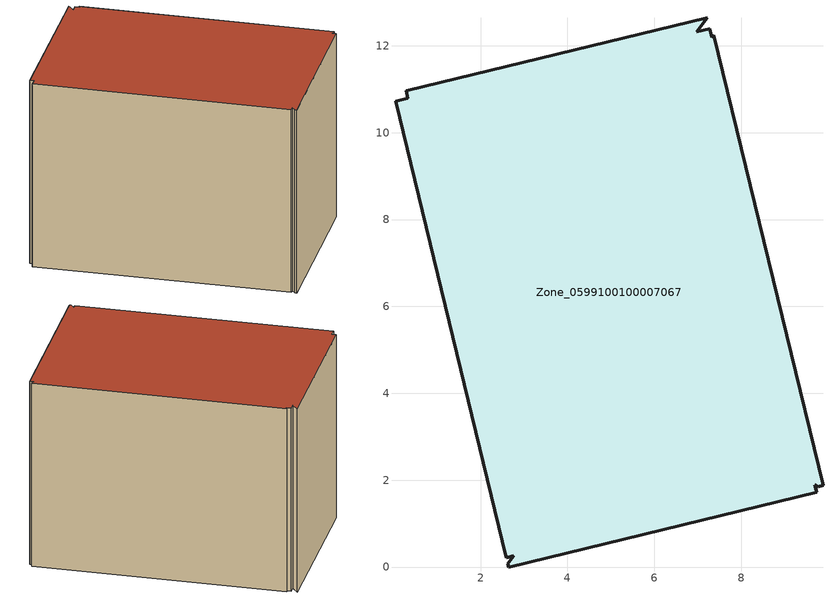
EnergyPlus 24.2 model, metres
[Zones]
Zone_0599100100007067
 floor ground (C_G): 7.37,12.24 9.88,1.88 9.78,1.85 9.7,1.89 9.74,1.73 2.65,0 2.62,0.08 2.76,0.26 2.59,0.22 0.04,10.72 0.33,10.79 0.29,10.96 7.22,12.64 6.98,12.32 7.28,12.39 7.32,12.2 z0
 wall outside (C_F): 2.76,0.26 2.62,0.08 2.65,0 9.74,1.73 9.7,1.89 9.78,1.85 9.88,1.88 7.37,12.24 7.32,12.2 7.28,12.39 6.98,12.32 7.22,12.64 0.29,10.96 0.33,10.79 0.04,10.72 2.59,0.22 2.76,0.26 z0:8.28
 roof outside (C_R): 7.28,12.39 6.98,12.32 7.22,12.64 0.29,10.96 0.33,10.79 0.04,10.72 2.59,0.22 2.76,0.26 2.62,0.08 2.65,0 9.74,1.73 9.7,1.89 9.78,1.85 9.88,1.88 7.37,12.24 7.32,12.2 z8.28
[BUILDING]
Pand.0599100100007067: North Axis=0; Terrain=City; Loads Convergence Tolerance Value=0.04; Temperature Convergence Tolerance Value=0.4; Solar Distribution=FullExterior; Maximum Number of Warmup Days=25; Minimum Number of Warmup Days=1
[Site:Location]
Rotterdam.The.Hague.AP_ZH_NLD Design_Conditions: Latitude=51.96; Longitude=4.45; Time Zone=1; Elevation=-4.5
[SITE:GROUNDTEMPERATURE:BUILDINGSURFACE]
18, 18, 18, 18, 18, 18, 18, 18, 18, 18, 18, 18
[MATERIAL] Thermal Absorptance=0.9; Solar Absorptance=0.7; Visible Absorptance=0.7
Name | Roughness | Thickness | Conductivity | Density | Specific Heat
G.D.2006-2014 | MediumSmooth | 0.15 | 0.06 | 540 | 1210
F.D.2006-2014 | Rough | 0.3 | 0.12 | 1920 | 840
R.D.2006-2014 | MediumRough | 0.2 | 0.08 | 1500 | 1000
[CONSTRUCTION]
C_G: G.D.2006-2014
C_F: F.D.2006-2014
C_R: R.D.2006-2014
[ZONE]
Zone_0599100100007067: Type=1; Multiplier=1; Ceiling Height=Autocalculate; Volume=Autocalculate; Floor Area=autocalculate; Part of Total Floor Area=Yes
[ZONEINFILTRATION:DESIGNFLOWRATE]
Infil_Zone_0599100100007067: Zone or ZoneList or Space or SpaceList=Zone_0599100100007067; Schedule=AlwaysOn; Design Flow Rate Calculation Method=Flow/Area; Flow Rate per Floor Area=0.0021; Constant Term Coefficient=1; Temperature Term Coefficient=0; Velocity Term Coefficient=0; Velocity Squared Term Coefficient=0
[HVACTEMPLATE:ZONE:IDEALLOADSAIRSYSTEM]
Zone_0599100100007067: Maximum Heating Supply Air Temperature=50; Minimum Cooling Supply Air Temperature=13; Maximum Heating Supply Air Humidity Ratio=0.0156; Minimum Cooling Supply Air Humidity Ratio=0.0077; Heating Limit=NoLimit; Cooling Limit=NoLimit; Dehumidification Control Type=ConstantSensibleHeatRatio; Cooling Sensible Heat Ratio=0.7; Dehumidification Setpoint=60; Humidification Control Type=None; Humidification Setpoint=30; Outdoor Air Method=None; Outdoor Air Flow Rate per Person=0.00944; Outdoor Air Flow Rate per Zone Floor Area=0; Outdoor Air Flow Rate per Zone=0; Demand Controlled Ventilation Type=None; Outdoor Air Economizer Type=NoEconomizer; Heat Recovery Type=None; Sensible Heat Recovery Effectiveness=0.7; Latent Heat Recovery Effectiveness=0.65
[ZONECONTROL:THERMOSTAT]
ThermostatControl_Zone_0599100100007067: Zone or ZoneList=Zone_0599100100007067; Control Type Schedule=DualSetpointControlType; Control 1=Thermostat_Zone_0599100100007067; Temperature Difference Between Cutout And Setpoint=0
[THERMOSTATSETPOINT:DUALSETPOINT]
Thermostat_Zone_0599100100007067: Heating Setpoint Temperature Schedule=HeatingSetpoint_Zone_0599100100007067; Cooling Setpoint Temperature Schedule=CoolingSetpoint_Zone_0599100100007067
[SCHEDULE:COMPACT]
HeatingSetpoint_Zone_0599100100007067: Through: 12/31, For: AllDays, Until: 24:00, 21
CoolingSetpoint_Zone_0599100100007067: Through: 12/31, For: AllDays, Until: 24:00, 24
DualSetpointControlType: Through: 12/31, For: AllDays, Until: 24:00, 4
AlwaysOn: Through: 12/31, For: AllDays, Until: 24:00, 1
